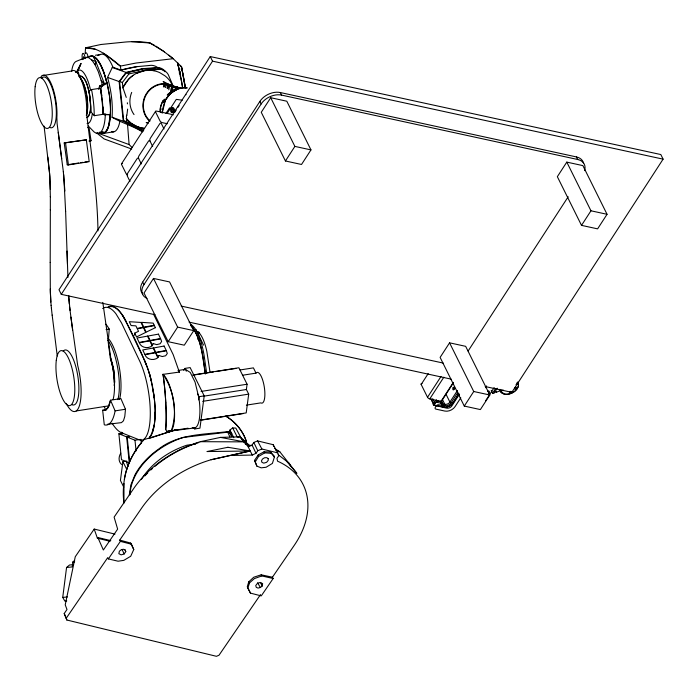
<?xml version="1.0" encoding="UTF-8"?>
<svg xmlns="http://www.w3.org/2000/svg" width="698" height="698" viewBox="0 0 698 698"><rect width="100%" height="100%" fill="white"/><g stroke="black" fill="none" stroke-linecap="round" stroke-linejoin="round"><path stroke-width="1.05" d="M50.204 262.474L50.343 209.601M110.45 114.62L104.482 114.742L102.58 114.071L110.223 114.742L110.528 110.057A39.559 12.067 81.1 0 0 110.24 103.164L110.171 102.213A39.577 12.102 81.1 0 0 109.394 95.05L106.855 82.652A38.861 11.857 81.1 0 0 90.295 56.477L87.486 57.664M150.611 435.692L149.171 438.091L144.137 439.574C128.162 456.44 120.946 480.137 123.947 503.145M123.974 483.452L123.956 502.106M160.078 111.663L160.863 105.372L162.87 100.704L160.331 107.85L160.514 111.881M127.638 109.106L126.827 115.528M154.738 418.852L155.096 412.108M85.173 53.188L85.557 47.796L100.896 44.498L125.631 42.011A263.565 158.341 77.1 0 1 131.617 41.688L149.887 42.988L163.28 51.05L173.183 58.693L181.559 66.755L185.197 88.009M105.826 324.169A52.62 16.054 81.1 0 1 109.228 329.072L108.225 342.369L110.371 358.598M142.444 131.87C132.768 125.954 121.836 122.892 112.064 117.247C113.024 103.845 111.191 90.321 107.544 77.417L112.256 67.497L112.98 67.252L120.981 70.105A127.559 123.337 83.4 0 1 136.686 66.694L150.925 65.333A11.622 10.871 83.5 0 1 154.136 65.769A12.206 11.5 89.2 0 1 158.455 68.177M129.296 494.856L130.884 484.909L135.054 474.719A63.972 43.834 -26.4 0 1 158.586 449.137C178.295 433.641 204.418 434.653 228.063 431.573A72.191 49.462 -26.4 0 1 231.047 432.603M130.046 494.699L130.352 490.86A63.492 43.494 -26.4 0 1 183.295 437.419L227.723 432.167A68.552 46.967 -26.4 0 1 231.788 433.624M134.496 335.18L134.705 333.121L138.527 331.323L137.305 328.767L143.465 327.641L145.734 332.379L136.538 336.951L134.705 333.121M66.746 600.934L64.862 601.118L62.733 597.409L66.563 567.483L69.486 565.014L73.246 564.647M74.669 560.468L72.836 562.012L72.208 566.933L66.563 567.483M126.704 461.073L122.892 461.666L120.414 480.433L123.782 487.195M183.626 370.341L184.804 369.451L184.944 368.413L190.144 367.593L204.209 395.888L199.96 428.144L194.759 428.956L194.306 428.031L192.238 427.534M194.759 428.956L194.899 427.909A29.691 9.057 81.1 0 0 198.878 397.747L195.065 382.094L190.284 372.488L185.406 369.329L178.095 370.49M198.598 399.902L199.017 396.7L197.621 393.899M200.204 420.109L246.211 412.902L248.689 394.134L246.385 389.51L247.083 384.232L238.891 367.767L192.892 374.974M75.873 72.313L76.422 71.65M262.178 586.067L262.64 583.633L260.337 582.464L257.466 583.301L255.73 585.57L256.297 587.376L258.086 588.082L260.354 587.498L262.178 586.067L260.45 582.446M124.331 479.43C126.198 466.517 132.28 454.555 140.158 444.286M104.482 114.742L102.789 111.837A45.353 13.838 81.1 0 0 100.564 90.618L101.524 86.622L107.117 82.949M125.492 409.246L115.109 410.878A52.725 16.089 81.1 0 1 104.281 424.803L102.658 410.276A37.971 11.587 81.1 0 0 110.493 400.207L120.876 398.575L125.492 409.246L124.794 416.436L123.459 420.798L121.443 422.63L107.318 424.323M152.749 431.259L153.961 425.911M102.527 85.967A38.573 11.77 81.1 0 0 101.123 80.296L98.313 71.746L95.103 64.801L95.835 61.59L93.148 56.486L90.312 56.503M172.022 88.053L172.458 86.133L164.109 83.935L163.411 86.805M164.1 87.076L164.702 84.17M165.426 87.547L166.124 84.676L164.798 84.205M166.979 88.079L167.677 85.208L176.018 87.398L168.366 85.479M167.66 88.349L168.27 85.444L167.677 85.208M162.189 113.189L165.452 99.814L170.321 93.82M168.75 89.78L169.684 85.95M170.678 90.47L171.612 86.639L178.548 88.306M171.289 90.688L172.223 86.857L178.662 88.349M171.411 90.723L172.336 86.901M172.04 90.949L172.973 87.119L171.612 86.639M167.869 88.218L168.576 85.348M164.615 86.002L165.086 84.092L179.098 87.651L171.315 85.688M126.539 116.845L126.478 121.531L143.701 130.386M231.876 436.852L229.468 431.992L229.965 430.012L232.687 427.918L235.828 428.092L242.101 439.906M248.75 581.853L247.275 586.765L250.46 593.117L261.244 595.909L273.154 578.511L272.429 577.211L261.192 574.812L253.714 577.246L248.75 581.853L249.596 582.778L247.816 588.074L250.46 593.117M98.697 88.873L99.622 85.941L106.855 82.652L104.063 73.185L100.608 65.036L96.83 59.269L93.148 56.486M274.401 457.077L272.394 463.42L266.095 467.259L261.165 467.835L256.881 466.124L254.578 460.34L258.208 454.948L264.062 451.789L270.266 451.946L274.087 455.864L274.401 457.077L270.266 451.946M78.429 69.425L81.108 63.378L76.859 71.903A27.039 8.245 81.1 0 1 90.426 89.51M272.429 577.211L294.172 545.461A95.181 65.211 -26.4 0 0 277.56 461.186L276.975 458.377L278.738 455.803L277.787 452.88L261.881 449.015L257.771 450.716L256 453.29L252.327 455.061L250.207 450.995L211.049 459.746A95.233 65.246 -26.4 0 0 141.432 508.406L119.742 540.077L130.587 543.044L133.763 549.527L130.709 556.254L123.808 560.363L118.075 561.209L108.373 558.915L107.728 557.623L66.258 618.192L66.851 620.016L216.424 656.303L218.998 655.248L260.52 594.6M179.447 73.709L179.369 71.545M126.259 97.406L122.918 87.678L128.388 79.467A29.517 27.728 -70.4 0 1 130.962 77.016L133.152 75.323M76.859 71.903L80.575 64.46L76.745 72.034M166.272 98.802A22.127 20.783 -70.4 0 1 184.08 87.808L187.239 87.913C178.226 86.709 169.012 92.66 165.208 100.809A46.862 44.061 -70.3 0 0 162.172 112.43M199.462 339.272L198.965 340.188L197.726 339.088M255.485 461.509L258.548 456.466L264.734 452.871L271.208 453.325M121.548 163.777L155.584 111.314M165.993 113.39L169.396 108.146L171.472 108.591M167.075 113.538L176.297 99.378L182.213 100.207M485.206 386.544L511.835 392.337L663.1 159.153L660.814 154.546L210.255 56.555L58.99 289.731L61.276 294.347L155.008 314.728M174.491 112.736L176.228 110.048M177.973 107.361L179.133 105.573M61.276 294.347L212.541 61.162L210.255 56.555M142.907 293.98A15.775 10.854 -26.4 0 1 142.662 282.114L259.892 101.393A15.775 10.854 -26.4 0 1 280.326 92.537L576.408 156.928A15.775 10.854 -26.4 0 1 583.607 163.411M147.025 298.43A15.775 10.854 -26.4 0 1 143.936 284.671L261.157 103.958A15.775 10.854 -26.4 0 1 281.599 95.103L577.682 159.493A15.775 10.854 -26.4 0 1 584.575 170.635M153.49 278.432L144.032 293.012L168.201 341.688L184.289 345.187L193.747 330.616L169.579 281.94L153.49 278.432L177.65 327.118L193.747 330.616M270.719 97.72L261.261 112.299L285.43 160.976L301.519 164.475L310.968 149.904L286.808 101.219L270.719 97.72L294.879 146.406L310.968 149.904M168.201 341.688L177.65 327.118M285.43 160.976L294.879 146.406M453.159 383.237L442.009 400.425A1.972 0.934 33 0 1 441.031 401.35L429.767 398.898A1.972 0.934 33 0 1 427.525 397.275L421.164 384.458L428.206 373.605M449.573 342.831L440.115 357.402L464.283 406.079L480.372 409.578L489.83 395.007L465.662 346.33L449.573 342.831L473.733 391.508L489.83 395.007M566.793 162.111L557.344 176.69L581.513 225.367L597.601 228.865L607.051 214.295L582.891 165.618L566.793 162.111L590.962 210.796L607.051 214.295M427.525 397.275L441.023 376.466M429.767 398.898L443.849 377.19M468.131 351.015L568.189 196.766M432.681 402.493L434.077 405.294L442.925 407.222A0.986 0.541 -77.7 0 0 443.71 407.135L434.863 405.206A0.977 0.672 -26.4 0 1 434.531 404.308L435.473 402.851A0.977 0.672 -26.4 0 1 436.756 402.292L440.778 403.165A0.986 0.541 -77.7 0 0 440.935 401.795L440.656 401.237M441.031 401.35L453.36 382.356M457.46 390.47L449.922 402.092A3.944 2.713 -26.4 0 1 444.818 404.308L442.776 403.863A1.972 1.361 -26.4 0 1 441.851 402.833A1.972 1.361 -26.4 0 0 440.935 401.795L436.913 400.922A1.972 1.361 -26.4 0 0 434.357 402.031L433.406 403.488A1.972 1.361 -26.4 0 0 434.077 405.294A0.986 0.541 -77.7 0 0 434.863 405.206M440.778 403.174A0.977 0.672 -26.4 0 1 441.232 403.688A2.923 2.015 -26.4 0 0 442.619 405.224L444.661 405.678A4.903 3.377 -26.4 0 0 451.03 402.903L457.94 392.285M443.727 407.117A6.858 4.72 -26.4 0 0 452.636 403.252L458.97 393.515M458.42 394.658L453.142 402.79A0.986 0.462 33 0 1 452.653 403.261M459.301 394.422L451.833 405.931A3.944 2.713 -26.4 0 1 446.72 408.147L444.678 407.702A1.972 1.361 -26.4 0 1 443.762 406.672A1.972 1.361 -26.4 0 0 442.837 405.643L438.815 404.77A1.972 1.361 -26.4 0 0 436.259 405.878L435.316 407.335A1.972 1.361 -26.4 0 0 435.98 409.141L444.835 411.061A7.887 5.427 -26.4 0 0 455.052 406.637L460.793 397.781M464.283 406.079L473.733 391.508M581.513 225.367L590.962 210.796M485.468 387.722L486.628 385.924M485.476 401.01L494.193 387.573M497.29 388.219L493.887 393.463L492.605 393.183L495.44 388.812M114.987 534.11L94.204 529.067L75.262 556.734L65.219 604.861L66.991 609.476L64.207 613.533L66.851 620.016M110.048 541.282L97.388 538.21L97.86 537.512L110.764 540.636M108.373 558.915L120.388 541.369L119.742 540.077M97.86 537.512L103.356 549.989L117.639 529.119L114.114 517.122L133.623 488.635A92.372 63.282 -26.4 0 1 200.326 441.686L220.524 437.393L240.042 436.808L248.279 446.921L252.065 445.019L253.819 442.453L257.579 440.9L273.188 444.687L277.787 452.88M124.157 553.968L125.762 551.638L125.204 549.954L123.406 549.247L121.138 549.832L119.375 551.219L118.852 553.68L121.138 554.858L124.157 553.968L122.071 549.405M142.985 131.372L123.284 121.251L119.114 81.544L126.033 72.409L142.27 68.692L158.35 67.497A12.232 11.491 -70.3 0 1 165.269 71.432M142.968 130.831L123.712 120.928L119.567 81.518L126.268 72.749L142.313 69.085L157.329 68.081A11.648 10.941 -70.3 0 1 164.955 71.763M122.918 87.678L122.368 82.486L128.894 73.944L144.774 70.332L159.729 69.329A11.281 10.601 -70.4 0 1 168.201 74.485L173.322 86.404M249.596 582.778L254.395 578.59L261.794 575.929L273.154 578.511M86.84 117.613C93.07 112.265 89.981 101.681 89.588 94.527C87.756 88.341 87.224 77.53 79.755 76.065A21.315 6.509 81.1 0 0 78.9 76.632M197.848 332.074L198.904 332.074L199.698 333.618M171.542 92.843L176.856 89.597M91.543 89.588L89.065 91.072L91.29 112.273L94.282 115.702L103.13 114.315L102.807 106.183A46.103 14.082 81.1 0 0 100.39 88.201L91.543 89.588A46.103 14.082 81.1 0 1 94.064 109.115L94.282 115.702M98.732 89.187L100.39 88.201M136.311 73.421L144.8 70.611L150.149 70.323M100.032 132.236L101.175 132.794L103.225 131.852L99.404 133.144L96.315 133.292L94.16 132.001L88.227 125.954M494.559 391.185L494.908 391.892L496.505 392.232L500.152 390.679A9.859 6.788 -26.4 0 0 512 393.009A9.859 6.788 -26.4 0 0 517.933 382.234A9.859 6.788 -26.4 0 1 511.093 393.402A9.859 6.788 -26.4 0 1 499.899 389.344M81.753 59.548L90.234 56.049A39.297 11.997 81.1 0 1 103.583 71.371L107.064 82.888A39.297 11.997 81.1 0 1 101.227 133.248L99.692 132.437M97.799 55.596L100.625 54.427A39.297 11.988 81.1 0 1 112.98 67.252M176.262 429.619L149.171 438.091A46.338 14.143 81.1 0 0 154.886 405.093A46.338 14.143 81.1 0 0 144.407 360.081L126.949 323.453A63.684 19.431 81.1 0 0 108.522 307.172M176.071 429.671L149.32 438.379C159.79 419.315 154.066 396.141 150.227 375.952C143.107 354.628 132.925 334.386 122.194 314.685M194.899 427.909L166.901 431.504L165.618 429.392M211.049 459.746L250.207 450.995L248.279 446.921M238.28 437.218L240.042 436.808M142.313 69.085L126.268 72.749L128.894 73.944M184.804 369.451L185.406 369.329M136.686 66.694L120.981 70.105L120.361 66.101A590.613 180.232 81.1 0 0 103.339 53.153M95.425 55.238L100.625 54.427M42.22 75.628L71.903 70.978A27.571 8.411 81.1 0 1 82.251 82.634A27.571 8.411 81.1 0 1 86.535 112.875C90.967 152.12 97.38 191.252 97.964 230.898M75.698 72.121L78.368 72.164L79.537 77.173M103.461 133.423L113.739 131.817M64.207 142.942L86.334 139.827L89.204 161.657L68.43 164.911L67.244 164.789L64.207 142.942L86.334 139.827M88.969 141.031L91.072 140.699L89.178 128.519L87.695 127.359M67.244 164.789L78.673 163M80.75 162.669L82.826 162.346M84.903 162.023L88.018 161.535M106.079 329.569L109.228 329.072M193.102 375.123L213.431 371.938M215.569 371.606L235.898 368.422M240.007 369.975L253.409 367.872L256.018 373.133A15.574 4.755 81.1 0 1 264.263 386.788A15.574 4.755 81.1 0 1 260.825 402.877L246.394 405.137M242.625 375.227L256.018 373.133M76.222 410.956L109.612 405.721M201.076 391.438L247.083 384.232M106.262 409.717L102.658 410.276L104.578 410.468L107.885 407.841L110.493 400.207L115.109 410.878M199.017 396.7L204.209 395.888M203.589 396.211L246.385 389.51M202.682 401.341L248.689 394.134M200.422 420.257L243.209 413.556M118.878 433.763L126.652 436.878L129.252 462.783L121.478 459.668L118.878 433.763L122.831 433.144M126.652 436.878L129.435 436.756L127.211 437.105L129.706 461.928M188.015 428.197L166.901 431.504L171.438 430.422C177.658 412.186 173.977 390.095 162.992 374.381L179.334 372.069L173.156 354.567L153.56 314.179M127.211 437.105L134.984 440.211L139.932 439.443M195.641 444.146L187.003 445.167A63.09 43.224 -26.4 0 0 141.38 479.5M72.836 562.012L74.677 561.829M62.733 597.409L67.436 596.956M144.774 70.332L159.729 69.329M232.085 455.454L252.327 455.061M200.326 441.686L244.16 441.869L220.524 437.393M148.316 122.665L146.196 122.612L148.246 123.11M144.565 128.38L143.814 128.301A29.264 27.484 -70.4 0 1 137.811 126.844M101.175 132.794C104.272 133.981 106.698 130.945 107.667 128.397A39.193 11.962 81.1 0 0 108.67 125.518L110.223 114.742A38.861 11.857 81.1 0 1 100.433 132.463M95.652 49.331L85.557 47.796C99.666 47.098 109.839 58.649 120.361 66.101L136.11 63.021L173.183 58.693L168.803 55.168M164.109 83.935L165.086 84.092M169.85 85.165L177.676 87.145M179.281 88.262L177.432 87.869L178.854 88.376M154.014 70.795L154.738 70.943A30.799 28.932 -70.1 0 1 157.059 71.589A30.119 28.295 -70.6 0 1 159.746 72.644L164.972 75.829A29.264 27.484 -70.4 0 1 170.329 81.483L173.148 86.508M123.712 120.928L126.478 121.531M212.541 61.162L663.1 159.153M167.346 123.738L162.32 122.647A1.972 0.934 33 0 1 160.069 121.016L155.619 112.046A1.972 0.934 33 0 1 156.596 111.113L172.685 114.612A1.972 0.934 33 0 1 173.322 114.83M181.192 306.082L443.195 363.065M189.097 322.144L451.126 379.127M453.124 387.704L454.738 388.053M457.495 394.937L459.537 395.382M166.124 84.676L172.458 86.133M168.27 85.444L174.692 86.927M174.893 86.962L180.276 88.21M179.482 88.192L173.418 86.439L180.485 88.157M245.33 444.146L251.533 445.647M172.973 87.119L178.06 88.367M120.388 541.369L131.486 544.231L133.763 549.527M243.96 442.593L247.537 443.553L249.046 445.813M119.567 81.518L122.368 82.486M112.256 67.497L126.033 72.409M107.544 77.417L119.114 81.544M99.622 85.941L101.524 86.622M112.064 117.247L123.284 121.251M97.109 132.847L129.104 144.565L131.931 147.357M131.695 149.032L104.089 138.919L96.9 133.126M275.736 450.289L279.802 451.772L296.877 473.357L286.895 461.596M137.768 126.879L131.128 123.276L126.146 118.381A29.281 27.51 -70.6 0 0 143.884 128.31M71.65 71.449A30.695 9.362 81.1 0 1 76.187 61.389L86.299 57.297L88.341 57.506L91.7 59.941L95.835 61.59L104.761 84.58L101.123 80.296M149.887 42.988L154.337 45.204M226.073 416.296C235.453 421.95 242.939 430.902 246.333 441.372M225.794 416.121C235.339 421.845 243 430.928 246.377 441.59M274.497 448.36L279.802 451.772M155.846 46.112L164.458 51.896M99.674 132.166L101.227 133.248M278.153 454.66L289.216 463.245A92.372 63.282 -26.4 0 1 290.665 466.02M180.075 65.568L181.559 66.755L185.389 87.459M240.513 437.445L245.033 441.066L248.793 445.245M164.693 82.94L163.157 81.465L175.722 87.791A21.324 20.033 -70.4 0 0 147.662 91.831A21.324 20.033 -70.4 0 0 149.73 121.234M178.374 370.49L179.334 372.069L178.374 370.49M198.52 339.097L199.113 339.874M130.587 543.044L131.486 544.231M198.642 332.972L197.988 332.039L200.213 334.211A25.87 7.896 81.1 0 1 206.852 351.46L209.993 371.964M91.7 59.941L95.103 64.801M160.339 107.876L161.255 109.281M229.468 431.992L231.902 436.442M264.062 451.789L264.734 452.871M191.915 326.315C201.678 339.987 202.874 357.332 205.378 373.43M257.623 582.795L260.354 587.498M261.192 574.812L261.794 575.929M257.579 440.9L261.881 449.015M229.965 430.012L233.821 437.733M576.408 156.928L577.682 159.493M499.803 389.973L500.152 390.679M496.156 391.534L496.505 392.232M491.218 390.4L492.605 393.183M452.862 402.231L453.142 402.79A7.887 5.427 -26.4 0 1 442.925 407.222L442.645 406.664M446.031 394.248L449.922 402.092A0.986 0.462 33 0 0 451.048 402.903M442.584 399.823L444.818 404.308A0.986 0.541 -77.7 0 1 444.661 405.678M441.38 401.062L442.776 403.863A0.986 0.541 -77.7 0 1 442.619 405.233M441.023 401.149L441.851 402.833A0.986 0.672 0.6 0 1 441.241 403.688M436.355 399.806L436.913 400.922A0.986 0.541 -77.7 0 1 436.756 402.292M432.681 398.671L434.357 402.031A0.986 0.462 33 0 0 435.473 402.851M280.326 92.537L281.599 95.103M431.181 399.003L433.406 403.488A0.986 0.462 33 0 0 434.531 404.308M431.294 399.692L432.402 401.935M259.892 101.393L261.157 103.958M169.396 108.146L169.911 109.167M164.013 128.956L161.343 123.572A1.972 1.082 -77.7 0 0 159.763 123.747L150.306 138.326A1.972 1.082 -77.7 0 0 150 141.066L152.67 146.44M150 141.066A1.972 1.082 -77.7 0 0 148.421 141.24L138.963 155.811A1.972 1.082 -77.7 0 0 138.658 158.551L141.328 163.934M129.985 181.419L127.306 176.036A1.972 1.082 -77.7 0 1 127.621 173.305L137.07 158.725A1.972 1.082 -77.7 0 1 138.658 158.551M232.687 427.918L237.294 437.175M142.662 282.114L143.936 284.671M184.944 368.413L186.34 371.223M122.892 461.666L126.739 469.396M195.876 329.377L203.554 345.117M253.819 442.453L257.771 450.716M252.065 445.019L256 453.29M124.89 549.815L125.762 551.638M227.723 432.167L229.947 437.027M254.578 460.34L256.881 466.124M64.207 613.533L66.258 618.192M144.407 360.081L146.187 364.679M127.943 466.473L126.434 461.544M94.204 529.067L97.388 538.21M83.507 58.894L83.42 56.791L84.144 58.222M273.188 444.687L273.764 446.476M149.163 372.985L151.169 380.715M182.579 87.555A231.195 181.724 72.4 0 0 181.698 82.181L177.624 62.864L179.805 72.479A231.535 181.777 72.4 0 1 182.457 86.971M177.624 62.864L179.805 72.479M258.208 454.948L258.548 456.466M100.852 89.78L101.803 95.539M152.932 389.606L154.197 397.598M206.617 372.741L204.435 357.638A34.237 10.444 81.1 0 0 190.554 324.422M205.291 374.058C202.752 358.187 201.853 340.886 192.343 327.275A34.237 10.444 81.1 0 0 190.685 325.626M121.714 432.158L122.019 434.269M102.807 302.417L111.078 360.203A34.472 10.522 81.1 0 1 113.067 399.588M65.56 143.081L68.43 164.911M61.686 158.682L57.114 123.607L56.861 117.526A27.571 8.411 81.1 0 0 51.652 84.833A27.571 8.411 81.1 0 0 40.659 77.452M44.07 126.094L49.619 173.566L50.308 189.472M57.253 355.989L52.158 315.103M58.257 132.332L63.361 171.839M70.917 317.101L77.687 365.429A34.472 10.522 81.1 0 1 79.52 405.364A34.472 10.522 81.1 0 1 66.231 403.435M72.601 330.206L69.66 307.233M63.326 171.612L64.897 191.043M70.079 310.531L68.622 295.463M127.333 102.772L127.464 103.88M63.719 174.666L65.621 211.477M51.408 308.263L52.167 315.199M47.874 157.111L49.881 176.699L50.335 196.757M51.102 305.323L51.451 308.638M82.39 59.592L82.172 57.515A4.773 1.457 81.1 0 1 83.219 53.38A4.773 1.457 81.1 0 1 85.252 58.615M140.926 439.286L141.354 443.605M134.984 440.211L136.075 451.013M51.111 305.427L50.326 292.392L50.204 262.396M69.285 303.962L68.631 295.62M127.533 124.209L129.104 144.565M160.208 108.809L160.409 111.837M77.801 71.789L77.871 72.906M50.806 302.068L50.291 288.867M165.714 402.781L165.967 408.313M103.007 106.995L103.234 112.5M67.942 277.438L65.612 211.171M66.999 251.053L67.47 264.245M50.335 196.426L50.343 209.906M517.82 382.146A9.859 6.788 -26.4 0 1 518.029 383.726M511.425 392.014A9.859 6.788 -26.4 0 1 510.055 392.564M502.996 392.8A9.859 6.788 -26.4 0 1 500.056 390.522M511.983 391.377A1.056 0.724 -26.4 0 1 511.547 392.503A1.056 0.724 -26.4 0 1 510.203 392.485A1.056 0.724 -26.4 0 1 510.639 391.351M502.988 389.798A1.056 0.724 -26.4 0 1 501.705 390.749A1.056 0.724 -26.4 0 1 501.103 389.807M421.164 384.458A1.972 0.934 33 0 1 421.993 383.507M517.811 382.303A9.859 6.788 -26.4 0 1 517.899 383.743M510.927 391.927A9.859 6.788 -26.4 0 1 509.985 392.293M501.225 391.665A9.859 6.788 -26.4 0 1 500.222 390.679M487.562 391.124A1.64 1.126 -26.4 0 1 489.377 391.587A1.64 1.126 -26.4 0 1 488.286 393.262M144.861 475.923A88.157 60.394 -26.4 0 1 147.793 472.878M150.881 469.92A88.157 60.394 -26.4 0 1 152.487 468.463M154.965 466.325A88.157 60.394 -26.4 0 1 198.878 442.532M242.398 439.792A68.552 46.967 -26.4 0 1 245.652 442.776M165.792 402.921A46.836 6.151 84.8 0 0 163.027 374.215A46.862 6.134 84.8 0 1 165.662 429.619A46.827 6.151 84.8 0 0 166.054 408.522M162.992 374.381A29.7 9.057 81.1 0 1 167.982 381.745A29.709 9.065 81.1 0 1 174.561 416.278A29.709 9.065 81.1 0 1 166.901 431.504M107.885 307.111A64.111 19.561 81.1 0 1 126.417 322.014M112.116 423.241A63.684 19.431 81.1 0 0 121.539 432.751L139.155 439.81A46.338 14.143 81.1 0 0 150.297 413.923A46.338 14.143 81.1 0 0 139.583 360.84L121.574 323.052L115.955 313.812A63.684 19.431 81.1 0 0 102.676 308.525M105.782 410.372A63.684 19.431 81.1 0 1 104.255 406.332M108.016 338.233A35.563 10.854 81.1 0 1 119.07 366.066A35.563 10.854 81.1 0 1 119.55 399.369M196.784 331.524A25.87 7.896 81.1 0 1 197.7 331.873M107.736 340.092A35.563 10.854 81.1 0 1 117.875 399.631M121.574 464.458A15.574 10.671 -26.4 0 1 120.737 453.177M63.178 351.181A27.841 8.498 81.1 0 1 77.775 375.751A27.841 8.498 81.1 0 1 71.789 404.596M110.65 359.426A24.229 7.39 81.1 0 1 114.202 382.417M41.845 78.132A25.686 7.844 81.1 0 1 55.317 100.8A25.686 7.844 81.1 0 1 49.802 127.42M80.078 77.687A21.237 6.483 81.1 0 1 86.657 94.972A21.237 6.483 81.1 0 1 86.587 114.716M91.072 140.699A31.759 9.693 81.1 0 1 90.129 140.979M179.543 70.001A4.336 1.326 81.1 0 1 179.7 68.727M122.857 87.808A29.281 27.51 -70.6 0 1 144.652 70.638M150.079 70.315A29.281 27.51 -70.6 0 1 153.944 70.777M126.643 115.161A45.213 15.731 81 0 1 126.355 116.479M134.033 114.594A22.598 21.228 -70.4 0 1 131.695 92.398M119.847 121.469A39.297 11.988 81.1 0 1 111.61 131.617M85.191 53.772A4.938 1.509 81.1 0 1 87.957 56.276M181.349 66.79A230.75 183.033 72.1 0 1 185.267 87.459M105.354 114.001A38.573 11.77 81.1 0 1 99.404 133.144M178.88 68.631A4.345 1.283 77.7 0 1 179.656 70.079M180.163 71.658A4.345 1.283 77.7 0 1 180.424 72.897M180.564 75.114A4.345 1.283 77.7 0 1 180.215 76.466M131.617 41.644A264.071 158.716 77.2 0 1 149.878 42.857M92.241 114.123A27.039 8.245 81.1 0 1 87.076 123.529M79.432 76.222A21.097 6.439 81.1 0 1 89.353 93.279A21.097 6.439 81.1 0 1 87.451 117.36M80.296 78.054A21.097 6.439 81.1 0 1 86.788 95.966A21.097 6.439 81.1 0 1 86.29 115.301M149.974 120.85A20.861 19.605 -70.4 0 1 146.816 93.776A20.861 19.605 -70.4 0 1 172.162 86.055M185.947 94.771A18.968 0.715 13.7 0 1 185.808 94.509M127.647 174.893A1.972 0.934 33 0 1 126.041 173.479L121.583 164.51A1.972 0.934 33 0 1 122.56 163.576M268.233 458.656L268.198 460.418L266.61 462.32L263.809 463.132L262.02 462.425L261.453 460.872L262.492 459.04L264.533 457.757L266.767 457.652L268.233 458.656M110.397 114.647L110.301 116.304L110.397 114.647M114.612 381.797L114.298 385.645A21.612 6.596 81.1 0 0 110.389 357.655L113.748 370.158L114.612 381.797M153.159 343.573L152.461 345.414L150.262 340.772L160.697 338.87L161.631 341.453L160.104 343.774L156.736 344.629L153.159 343.573M158.83 355.483L158.123 357.324L155.916 352.682L166.368 350.771L167.302 353.458L165.67 355.762L162.25 356.538L158.83 355.483M163.803 100.529L163 102.545L164.44 99.186L163.803 100.529M167.747 94.492L167.241 95.059L172.048 90.792L167.747 94.492M152.12 345.763C148.212 349.096 141.066 347.84 139.312 342.77L149.782 340.86L152.12 345.763M157.809 357.681C153.892 360.979 146.746 359.758 144.983 354.68L155.471 352.769L157.809 357.681M155.366 327.685L146.161 332.152L143.971 327.545L154.398 325.643L155.366 327.685M175.73 88.855L173.697 89.815L177.693 88.166L175.73 88.855M227.923 447.287L206.966 451.545L250.207 450.995L227.923 447.287M143.282 327.257L137.122 328.409L135.909 325.861L131.093 325.538L129.27 321.699L140.979 322.441L143.282 327.257M154.206 325.242L143.788 327.153L141.493 322.345L153.194 323.13L154.206 325.242M147.514 336.122L137.052 338.033L139.155 342.456L149.625 340.545L147.514 336.122M158.429 334.124L148.002 336.035L150.105 340.458L160.54 338.547L158.429 334.124M153.202 348.023L142.724 349.942L144.835 354.366L155.314 352.446L153.202 348.023M164.109 346.034L153.665 347.944L155.767 352.368L166.22 350.457L164.109 346.034M516.18 384.485A1.056 0.724 -26.4 0 0 516.86 382.888A1.056 0.724 -26.4 0 1 516.197 384.485M515.377 389.118A1.187 0.811 -26.4 0 0 516.729 387.73A1.187 0.811 -26.4 0 0 514.854 387.809A1.187 0.811 -26.4 0 0 515.377 389.118M454.005 389.423A1.344 0.742 -77.7 0 0 453.883 387.277A1.344 0.742 -77.7 0 0 452.784 389.022A1.344 0.742 -77.7 0 0 454.005 389.423M56.285 360.404A27.841 8.498 81.1 0 0 67.715 405.233A27.841 8.498 81.1 0 0 72.112 368.727A27.841 8.498 81.1 0 0 56.285 360.404M35.17 86.692A25.686 7.835 81.1 0 0 45.719 128.057A25.686 7.835 81.1 0 0 49.776 94.361A25.686 7.835 81.1 0 0 35.17 86.692M173.662 111.636A2.364 1.3 -77.7 0 0 173.366 107.893A2.364 1.3 -77.7 0 0 171.481 111.061A2.364 1.3 -77.7 0 0 173.662 111.636M172.825 111.453A2.364 1.3 -77.7 0 0 172.528 107.71A2.364 1.3 -77.7 0 0 170.644 110.886A2.364 1.3 -77.7 0 0 172.825 111.453M173.34 111.296A1.64 0.899 -77.7 0 0 173.279 108.626A1.64 0.899 -77.7 0 0 171.891 110.668A1.64 0.899 -77.7 0 0 173.34 111.296"/></g></svg>
